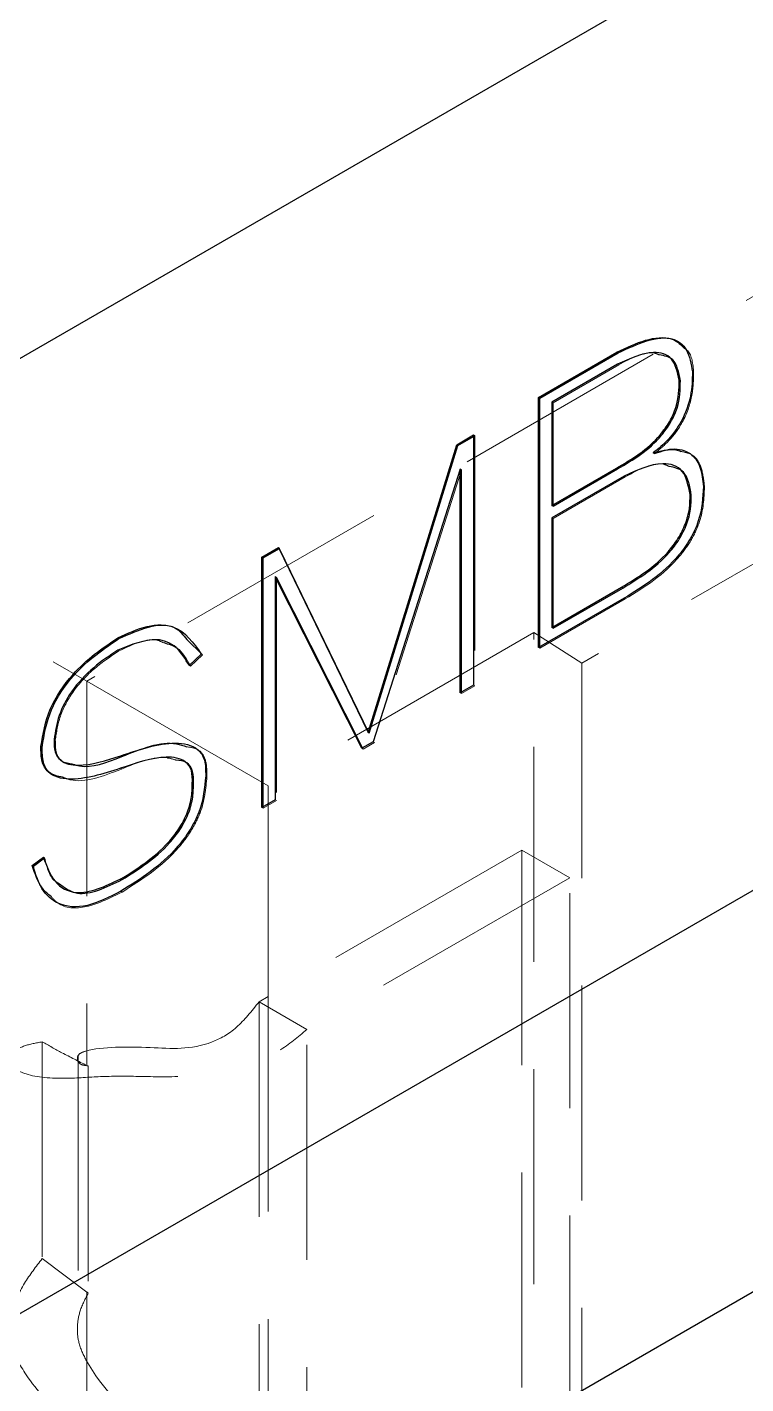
# Model space of a CAD drawing. Header units: millimetres. Extents: x 0 to 841, y 0 to 2287.
# Drawn here: x 620.8 to 625.04, y 258.14 to 266.16 of the extents above; entities that cross this region are included whole.
import ezdxf

# ---------------------------------------------------------------- set-up
doc = ezdxf.new("R2010")
doc.units = ezdxf.units.MM
doc.linetypes.add('HIDDEN', pattern=[1.905, 1.27, -0.635])

msp = doc.modelspace()

# ---------------------------------------------------------------- linework, layer by layer
at = {"color": 7, "linetype": 'Continuous', "lineweight": 25}
for p, q in [((625.2924, 266.8186), (620.1904, 263.8734)), ((623.8194, 263.9691), (624.2823, 264.2363)), ((623.8265, 263.965), (624.2894, 264.2323)), ((624.2857, 264.1654), (623.8981, 263.9416)), ((624.2894, 264.2323), (624.2823, 264.2363)), ((624.657, 264.0677), (624.65, 264.0717)), ((623.8194, 262.4906), (623.8194, 263.9691)), ((623.8265, 263.965), (623.8194, 263.9691)), ((623.8265, 262.4947), (623.8265, 263.965)), ((623.8981, 263.9416), (623.8981, 263.3305)), ((622.8115, 261.9893), (623.3354, 263.6897)), ((622.8185, 261.9852), (623.3424, 263.6856)), ((623.3354, 263.6897), (623.4345, 263.7469)), ((623.3424, 263.6856), (623.3354, 263.6897)), ((623.3424, 263.6856), (623.4345, 263.7388)), ((623.4345, 263.7469), (623.4345, 262.2685)), ((624.5042, 263.6371), (624.4971, 263.6412)), ((623.3558, 263.5441), (622.8416, 261.9338)), ((623.3558, 262.223), (623.3558, 263.5441)), ((623.3629, 263.54), (623.3558, 263.5441)), ((623.3629, 262.2271), (623.3629, 263.54)), ((623.8981, 263.3305), (624.2791, 263.5504)), ((623.9052, 263.3264), (624.2862, 263.5463)), ((624.2862, 263.5463), (624.2791, 263.5504)), ((624.3243, 263.5036), (623.8981, 263.2575)), ((624.7214, 263.3913), (624.7143, 263.3954)), ((623.9052, 263.3264), (623.8981, 263.3305)), ((623.8981, 263.2575), (623.8981, 262.6093)), ((622.1838, 263.0249), (622.2813, 263.0812)), ((622.1909, 263.0208), (622.2844, 263.0748)), ((622.2813, 263.0812), (622.8115, 261.9893)), ((622.1838, 261.5464), (622.1838, 263.0249)), ((622.1909, 263.0208), (622.1838, 263.0249)), ((622.1909, 261.5505), (622.1909, 263.0208)), ((622.775, 261.8953), (622.2626, 262.9086)), ((622.2626, 262.9086), (622.2626, 261.5919)), ((622.2696, 262.9046), (622.2626, 262.9086)), ((622.7789, 261.8976), (622.2696, 262.9046)), ((623.8981, 262.6093), (624.3093, 262.8467)), ((623.9052, 262.6053), (624.3164, 262.8426)), ((624.3164, 262.8426), (624.3093, 262.8467)), ((624.3243, 262.7821), (623.8194, 262.4906)), ((623.9052, 262.6053), (623.8981, 262.6093)), ((621.339, 262.5436), (621.3319, 262.5477)), ((621.8257, 262.4514), (621.7545, 262.3842)), ((623.4345, 262.2685), (623.3558, 262.223)), ((622.8416, 261.9338), (622.775, 261.8953)), ((622.8185, 261.9852), (622.8115, 261.9893)), ((620.8846, 261.9011), (620.8775, 261.9052)), ((621.3562, 261.847), (621.3492, 261.8511)), ((621.7795, 261.6817), (621.7724, 261.6858)), ((622.2626, 261.5919), (622.1838, 261.5464)), ((620.826, 261.2026), (620.8921, 261.2531)), ((620.8331, 261.1985), (620.826, 261.2026)), ((620.8331, 261.1985), (620.8992, 261.249)), ((620.1904, 258.2305), (625.2924, 261.1758)), ((621.3572, 261.1194), (621.3501, 261.1235)), ((621.1488, 256.4124), (625.2924, 258.8044))]:
    msp.add_line(p, q, dxfattribs=at)
at = {"color": 7, "linetype": 'HIDDEN', "lineweight": 18}
for p, q in [((627.7956, 266.1286), (621.1488, 262.2915)), ((627.4729, 264.3613), (624.0737, 262.399)), ((624.2928, 264.1613), (624.2857, 264.1654)), ((624.2928, 264.1613), (623.9052, 263.9375)), ((624.7355, 264.1152), (624.7284, 264.1193)), ((623.9052, 263.9375), (623.8981, 263.9416)), ((623.9052, 263.9375), (623.9052, 263.3264)), ((623.4416, 263.7428), (623.4345, 263.7469)), ((623.4345, 263.7388), (623.4416, 263.7428)), ((623.4416, 263.7428), (623.4416, 262.2644)), ((623.3629, 263.54), (622.8487, 261.9297)), ((624.3314, 263.4995), (623.9052, 263.2534)), ((624.3314, 263.4995), (624.3243, 263.5036)), ((624.7999, 263.4388), (624.7928, 263.4429)), ((619.2995, 263.359), (621.1488, 262.2915)), ((623.9052, 263.2534), (623.8981, 263.2575)), ((623.9052, 263.2534), (623.9052, 262.6053)), ((622.2883, 263.0771), (622.2813, 263.0812)), ((622.2844, 263.0748), (622.2883, 263.0771)), ((622.2883, 263.0771), (622.8185, 261.9852)), ((622.2696, 262.9046), (622.2696, 261.5878)), ((624.3314, 262.7781), (623.8265, 262.4866)), ((624.3314, 262.7781), (624.3243, 262.7821)), ((623.7909, 262.5794), (622.2204, 261.6728)), ((623.7909, 256.8236), (623.7909, 262.5794)), ((624.0737, 262.399), (623.7909, 262.5794)), ((621.7395, 262.5389), (621.8327, 262.4473)), ((623.8265, 262.4866), (623.8194, 262.4906)), ((623.8265, 262.4866), (623.8265, 262.4947)), ((621.339, 262.4709), (621.3319, 262.475)), ((621.8327, 262.4473), (621.7615, 262.3801)), ((621.8327, 262.4473), (621.8257, 262.4514)), ((621.7615, 262.3801), (621.7545, 262.3842)), ((624.0737, 262.399), (624.0737, 256.6774)), ((622.2204, 261.6728), (621.1488, 262.2915)), ((621.1488, 262.2915), (621.1488, 260.0213)), ((623.4416, 262.2644), (623.3629, 262.2189)), ((623.4416, 262.2644), (623.4345, 262.2685)), ((623.3629, 262.2189), (623.3558, 262.223)), ((623.3629, 262.2189), (623.3629, 262.2271)), ((620.9628, 261.9426), (620.9557, 261.9467)), ((622.8487, 261.9297), (622.7821, 261.8912)), ((622.8487, 261.9297), (622.8416, 261.9338)), ((622.7821, 261.8912), (622.775, 261.8953)), ((622.7821, 261.8912), (622.7789, 261.8976)), ((621.354, 261.7731), (621.347, 261.7772)), ((621.8585, 261.7282), (621.8514, 261.7322)), ((622.2204, 261.6728), (622.2204, 260.428)), ((622.1909, 261.5424), (622.1838, 261.5464)), ((622.2696, 261.5878), (622.1909, 261.5424)), ((622.1909, 261.5424), (622.1909, 261.5505)), ((622.2696, 261.5878), (622.2626, 261.5919)), ((623.7202, 261.2938), (622.2204, 260.428)), ((624.003, 261.1305), (623.7202, 261.2938)), ((623.7202, 261.2938), (623.7202, 258.0276)), ((620.8992, 261.249), (620.8921, 261.2531)), ((624.003, 261.1305), (622.4499, 260.2339)), ((624.003, 257.8643), (624.003, 261.1305)), ((621.3572, 261.0462), (621.3501, 261.0503)), ((622.2204, 260.428), (622.1671, 260.3972)), ((622.1671, 260.3972), (622.1671, 257.131)), ((622.4499, 260.2339), (622.1671, 260.3972)), ((622.2204, 260.428), (622.2204, 257.1618)), ((620.8855, 260.1609), (620.8855, 258.8806)), ((622.4499, 256.9677), (622.4499, 260.2339)), ((621.0974, 260.0803), (621.0974, 258.406)), ((621.1576, 260.0175), (621.1576, 258.6772)), ((620.8855, 258.8806), (621.1488, 258.6825)), ((621.1488, 258.6825), (621.1488, 256.4124))]:
    msp.add_line(p, q, dxfattribs=at)
at = {"color": 7, "linetype": 'Continuous', "lineweight": 25}
for points, knots in [([(624.2823, 264.2363), (624.3392, 264.2633), (624.4527, 264.317), (624.603, 264.333), (624.7049, 264.2602), (624.7206, 264.1663), (624.7284, 264.1193)], [0, 0, 0, 0, 0.281014, 0.560776, 0.780117, 1, 1, 1, 1]), ([(624.2894, 264.2323), (624.3458, 264.2586), (624.4583, 264.311), (624.6059, 264.3342), (624.6608, 264.2792), (624.6818, 264.2582)], [0, 0, 0, 0, 0.383243, 0.76478, 1, 1, 1, 1]), ([(624.65, 264.0717), (624.6397, 264.1191), (624.6193, 264.2137), (624.4775, 264.2531), (624.3585, 264.1987), (624.2857, 264.1654)], [0, 0, 0, 0, 0.279392, 0.558788, 1, 1, 1, 1]), ([(624.657, 264.0677), (624.6478, 264.1171), (624.6318, 264.2029), (624.5627, 264.2148), (624.5334, 264.2199)], [0, 0, 0, 0, 0.57678, 1, 1, 1, 1]), ([(624.7284, 264.1193), (624.7274, 264.0731), (624.7253, 263.981), (624.6735, 263.8335), (624.5881, 263.716), (624.5275, 263.6661), (624.4971, 263.6412)], [0, 0, 0, 0, 0.280708, 0.559552, 0.779382, 1, 1, 1, 1]), ([(624.2791, 263.5504), (624.3704, 263.6043), (624.4847, 263.6717), (624.5951, 263.8237), (624.6475, 263.9397), (624.649, 264.019), (624.65, 264.0717)], [0, 0, 0, 0, 0.499143, 0.624799, 0.750361, 1, 1, 1, 1]), ([(624.2862, 263.5463), (624.3775, 263.6002), (624.4918, 263.6676), (624.6022, 263.8196), (624.6545, 263.9356), (624.656, 264.0149), (624.657, 264.0677)], [0, 0, 0, 0, 0.499143, 0.624799, 0.750361, 1, 1, 1, 1]), ([(624.4971, 263.6412), (624.5401, 263.6527), (624.6258, 263.6757), (624.7262, 263.6433), (624.7809, 263.5562), (624.7888, 263.4807), (624.7928, 263.4429)], [0, 0, 0, 0, 0.280512, 0.559771, 0.779635, 1, 1, 1, 1]), ([(624.5042, 263.6371), (624.5488, 263.6523), (624.6067, 263.6721), (624.6504, 263.6536), (624.6604, 263.6494)], [0, 0, 0, 0, 0.771284, 1, 1, 1, 1]), ([(624.7143, 263.3954), (624.7041, 263.4472), (624.6835, 263.5508), (624.5325, 263.5993), (624.4034, 263.5399), (624.3243, 263.5036)], [0, 0, 0, 0, 0.279631, 0.55891, 1, 1, 1, 1]), ([(624.7214, 263.3913), (624.7122, 263.4455), (624.6963, 263.5393), (624.6225, 263.5546), (624.5913, 263.561)], [0, 0, 0, 0, 0.577476, 1, 1, 1, 1]), ([(624.3093, 262.8467), (624.405, 262.9044), (624.5248, 262.9767), (624.6452, 263.1327), (624.6904, 263.2224), (624.714, 263.314), (624.7142, 263.3682), (624.7143, 263.3954)], [0, 0, 0, 0, 0.4987347, 0.6241059, 0.7493005, 0.8745241, 1, 1, 1, 1]), ([(624.3164, 262.8426), (624.4121, 262.9004), (624.5319, 262.9726), (624.6523, 263.1286), (624.6975, 263.2183), (624.7211, 263.3099), (624.7213, 263.3641), (624.7214, 263.3913)], [0, 0, 0, 0, 0.4987347, 0.6241059, 0.7493005, 0.8745241, 1, 1, 1, 1]), ([(624.7928, 263.4429), (624.7896, 263.376), (624.7847, 263.2754), (624.718, 263.1311), (624.5811, 262.9401), (624.4384, 262.8523), (624.3243, 262.7821)], [0, 0, 0, 0, 0.249604, 0.375142, 0.500853, 1, 1, 1, 1]), ([(621.3319, 262.5477), (621.3905, 262.5747), (621.5077, 262.6288), (621.7025, 262.6289), (621.779, 262.5186), (621.8257, 262.4514)], [0, 0, 0, 0, 0.281159, 0.561636, 1, 1, 1, 1]), ([(621.339, 262.5436), (621.3971, 262.5699), (621.5134, 262.6223), (621.6657, 262.6331), (621.7183, 262.5659), (621.7395, 262.5389)], [0, 0, 0, 0, 0.374814, 0.748719, 1, 1, 1, 1]), ([(620.8775, 261.9052), (620.89, 261.9791), (620.915, 262.1269), (621.09, 262.3847), (621.24, 262.4858), (621.3319, 262.5477)], [0, 0, 0, 0, 0.2797922, 0.5590496, 1, 1, 1, 1]), ([(620.8846, 261.9011), (620.8971, 261.975), (620.9221, 262.1228), (621.0971, 262.3806), (621.2471, 262.4817), (621.339, 262.5436)], [0, 0, 0, 0, 0.2797922, 0.5590496, 1, 1, 1, 1]), ([(621.7545, 262.3842), (621.7314, 262.4232), (621.6852, 262.5012), (621.5432, 262.5614), (621.412, 262.5077), (621.3319, 262.475)], [0, 0, 0, 0, 0.2809205, 0.5613002, 1, 1, 1, 1]), ([(621.7615, 262.3801), (621.7394, 262.4213), (621.7023, 262.4903), (621.6335, 262.5099), (621.6057, 262.5179)], [0, 0, 0, 0, 0.596834, 1, 1, 1, 1]), ([(621.3319, 262.475), (621.284, 262.4432), (621.1886, 262.3798), (621.0616, 262.2482), (620.9761, 262.0881), (620.9625, 261.9939), (620.9557, 261.9467)], [0, 0, 0, 0, 0.281064, 0.560765, 0.780057, 1, 1, 1, 1]), ([(620.9557, 261.9467), (620.9559, 261.9211), (620.9562, 261.87), (621.0025, 261.8066), (621.1337, 261.7816), (621.2629, 261.8233), (621.3492, 261.8511)], [0, 0, 0, 0, 0.124865, 0.249753, 0.499152, 1, 1, 1, 1]), ([(621.3492, 261.8511), (621.4595, 261.8882), (621.6249, 261.9438), (621.7935, 261.9131), (621.8514, 261.8305), (621.8514, 261.765), (621.8514, 261.7322)], [0, 0, 0, 0, 0.500845, 0.750176, 0.875064, 1, 1, 1, 1]), ([(621.3562, 261.847), (621.4708, 261.8927), (621.6114, 261.9488), (621.7193, 261.9111), (621.7393, 261.9041)], [0, 0, 0, 0, 0.81453, 1, 1, 1, 1]), ([(621.347, 261.7772), (621.2427, 261.7437), (621.0864, 261.6936), (620.9302, 261.7314), (620.8788, 261.8132), (620.8779, 261.8745), (620.8775, 261.9052)], [0, 0, 0, 0, 0.500677, 0.749958, 0.874961, 1, 1, 1, 1]), ([(621.0054, 261.7255), (620.9771, 261.7304), (620.9262, 261.7393), (620.8863, 261.8098), (620.8851, 261.8707), (620.8846, 261.9011)], [0, 0, 0, 0, 0.385675, 0.692795, 1, 1, 1, 1]), ([(621.0676, 261.8026), (621.0799, 261.7984), (621.161, 261.7707), (621.2666, 261.812), (621.3562, 261.847)], [0, 0, 0, 0, 0.150943, 1, 1, 1, 1]), ([(621.7724, 261.6858), (621.7728, 261.7135), (621.7734, 261.769), (621.722, 261.8354), (621.5785, 261.8556), (621.4397, 261.8086), (621.347, 261.7772)], [0, 0, 0, 0, 0.1247431, 0.2495365, 0.4990063, 1, 1, 1, 1]), ([(621.7795, 261.6817), (621.7797, 261.7092), (621.7801, 261.7642), (621.7417, 261.8198), (621.6982, 261.8239), (621.6752, 261.8261)], [0, 0, 0, 0, 0.3202025, 0.6405341, 1, 1, 1, 1]), ([(621.8514, 261.7322), (621.8451, 261.6615), (621.8355, 261.555), (621.7593, 261.4083), (621.6141, 261.2163), (621.4674, 261.124), (621.3501, 261.0503)], [0, 0, 0, 0, 0.249175, 0.374659, 0.500348, 1, 1, 1, 1]), ([(621.3501, 261.1235), (621.4475, 261.1842), (621.5694, 261.2602), (621.6942, 261.4167), (621.7429, 261.5072), (621.7701, 261.6015), (621.7716, 261.6577), (621.7724, 261.6858)], [0, 0, 0, 0, 0.498923, 0.624297, 0.749457, 0.874611, 1, 1, 1, 1]), ([(621.3572, 261.1194), (621.4546, 261.1801), (621.5765, 261.2561), (621.7013, 261.4126), (621.7499, 261.5031), (621.7771, 261.5974), (621.7787, 261.6536), (621.7795, 261.6817)], [0, 0, 0, 0, 0.498923, 0.624297, 0.749457, 0.874611, 1, 1, 1, 1]), ([(621.3501, 261.0503), (621.2832, 261.0163), (621.1496, 260.9485), (620.9815, 260.9596), (620.8753, 261.0582), (620.8425, 261.1544), (620.826, 261.2026)], [0, 0, 0, 0, 0.280313, 0.559402, 0.779436, 1, 1, 1, 1]), ([(620.8921, 261.2531), (620.9111, 261.2004), (620.9491, 261.0954), (621.1054, 261.0103), (621.2574, 261.0806), (621.3501, 261.1235)], [0, 0, 0, 0, 0.281247, 0.561298, 1, 1, 1, 1]), ([(620.9368, 261.0208), (620.9203, 261.0336), (620.8697, 261.0731), (620.8478, 261.1479), (620.8331, 261.1985)], [0, 0, 0, 0, 0.3248403, 1, 1, 1, 1]), ([(620.982, 261.0986), (621.0169, 261.0726), (621.1129, 261.0012), (621.2622, 261.0735), (621.3572, 261.1194)], [0, 0, 0, 0, 0.363456, 1, 1, 1, 1])]:
    msp.add_open_spline(points, degree=3, knots=knots, dxfattribs=at)
at = {"color": 7, "linetype": 'HIDDEN', "lineweight": 18}
for points, knots in [([(624.6818, 264.2582), (624.6883, 264.2538), (624.7252, 264.2288), (624.7309, 264.1665), (624.7355, 264.1152)], [0, 0, 0, 0, 0.175695, 1, 1, 1, 1]), ([(624.5334, 264.2199), (624.5241, 264.2238), (624.4597, 264.2513), (624.3698, 264.2028), (624.2928, 264.1613)], [0, 0, 0, 0, 0.144277, 1, 1, 1, 1]), ([(624.7355, 264.1152), (624.7345, 264.069), (624.7324, 263.9769), (624.6806, 263.8294), (624.5951, 263.7119), (624.5345, 263.6621), (624.5042, 263.6371)], [0, 0, 0, 0, 0.280708, 0.559552, 0.779382, 1, 1, 1, 1]), ([(624.6604, 263.6494), (624.6863, 263.6442), (624.7414, 263.6332), (624.7875, 263.5511), (624.7958, 263.4763), (624.7999, 263.4388)], [0, 0, 0, 0, 0.308149, 0.65368, 1, 1, 1, 1]), ([(624.5913, 263.561), (624.5814, 263.5657), (624.5129, 263.5978), (624.4151, 263.5448), (624.3314, 263.4995)], [0, 0, 0, 0, 0.144793, 1, 1, 1, 1]), ([(624.7999, 263.4388), (624.7966, 263.3719), (624.7917, 263.2713), (624.7251, 263.127), (624.5881, 262.9361), (624.4454, 262.8482), (624.3314, 262.7781)], [0, 0, 0, 0, 0.249604, 0.375142, 0.500853, 1, 1, 1, 1]), ([(621.6057, 262.5179), (621.5935, 262.5237), (621.5225, 262.5579), (621.4222, 262.5104), (621.339, 262.4709)], [0, 0, 0, 0, 0.171194, 1, 1, 1, 1]), ([(621.339, 262.4709), (621.2911, 262.4392), (621.1956, 262.3758), (621.0687, 262.2442), (620.9832, 262.084), (620.9696, 261.9898), (620.9628, 261.9426)], [0, 0, 0, 0, 0.281064, 0.560765, 0.780057, 1, 1, 1, 1]), ([(620.9628, 261.9426), (620.9631, 261.9172), (620.9635, 261.8665), (621.0002, 261.8114), (621.0433, 261.8058), (621.0676, 261.8026)], [0, 0, 0, 0, 0.304466, 0.608986, 1, 1, 1, 1]), ([(621.6752, 261.8261), (621.6587, 261.8311), (621.567, 261.8587), (621.45, 261.8117), (621.354, 261.7731)], [0, 0, 0, 0, 0.17927, 1, 1, 1, 1]), ([(621.7393, 261.9041), (621.7654, 261.9006), (621.8157, 261.8939), (621.8581, 261.8255), (621.8583, 261.7606), (621.8585, 261.7282)], [0, 0, 0, 0, 0.351295, 0.675584, 1, 1, 1, 1]), ([(621.354, 261.7731), (621.2453, 261.7307), (621.1165, 261.6806), (621.0203, 261.7195), (621.0054, 261.7255)], [0, 0, 0, 0, 0.84434, 1, 1, 1, 1]), ([(621.8585, 261.7282), (621.8521, 261.6574), (621.8426, 261.5509), (621.7664, 261.4042), (621.6212, 261.2122), (621.4744, 261.12), (621.3572, 261.0462)], [0, 0, 0, 0, 0.249175, 0.374659, 0.500348, 1, 1, 1, 1]), ([(620.8992, 261.249), (620.9139, 261.1895), (620.9303, 261.1237), (620.9775, 261.1007), (620.982, 261.0986)], [0, 0, 0, 0, 0.904892, 1, 1, 1, 1]), ([(621.3572, 261.0462), (621.2908, 261.0131), (621.1584, 260.947), (621.0061, 260.9464), (620.9523, 261.0041), (620.9368, 261.0208)], [0, 0, 0, 0, 0.4163175, 0.8308175, 1, 1, 1, 1]), ([(622.1671, 260.3972), (622.1232, 260.3425), (622.0331, 260.2303), (621.803, 260.1072), (621.5363, 260.1323), (621.2113, 260.1331), (621.0982, 260.0909), (621.0891, 260.0562), (621.1069, 260.0252), (621.1396, 260.0202), (621.1576, 260.0175)], [0, 0, 0, 0, 0.100957, 0.207102, 0.496194, 0.794663, 0.84904, 0.894045, 0.941755, 1, 1, 1, 1]), ([(620.8855, 260.1609), (620.8486, 260.1541), (620.7703, 260.1396), (620.6898, 260.0911), (620.6906, 260.0185), (620.8036, 259.9539), (621.0119, 259.9395), (621.234, 259.9585), (621.4415, 259.9579), (621.6382, 259.9516), (621.8623, 259.9639), (622.0722, 260.0079), (622.2863, 260.0958), (622.3974, 260.1896), (622.4499, 260.2339)], [0, 0, 0, 0, 0.061949, 0.131466, 0.207442, 0.278554, 0.399549, 0.500679, 0.606314, 0.720945, 0.786943, 0.858216, 0.933034, 1, 1, 1, 1]), ([(621.1488, 260.0213), (621.0998, 260.0459), (621.0122, 260.0896), (620.9242, 260.1391), (620.8855, 260.1609)], [0, 0, 0, 0, 0.5599708, 1, 1, 1, 1]), ([(621.1488, 260.0213), (621.1505, 260.0206), (621.1534, 260.0193), (621.1563, 260.0181), (621.1576, 260.0175)], [0, 0, 0, 0, 0.56, 1, 1, 1, 1]), ([(620.8855, 258.8806), (620.8486, 258.8326), (620.7703, 258.7306), (620.6898, 258.5571), (620.6906, 258.3709), (620.8036, 258.1505), (621.0119, 257.9363), (621.234, 257.6827), (621.4415, 257.4319), (621.6382, 257.2156), (621.8623, 257.0742), (622.0722, 256.989), (622.2863, 256.9631), (622.3974, 256.9663), (622.4499, 256.9677)], [0, 0, 0, 0, 0.061949, 0.131466, 0.207442, 0.278554, 0.399549, 0.500679, 0.606314, 0.720945, 0.786943, 0.858216, 0.933034, 1, 1, 1, 1]), ([(621.1576, 258.6772), (621.1396, 258.6428), (621.1069, 258.5802), (621.0891, 258.4774), (621.0982, 258.3763), (621.2113, 258.1297), (621.5363, 257.8417), (621.803, 257.4832), (622.0331, 257.2132), (622.1232, 257.158), (622.1671, 257.131)], [0, 0, 0, 0, 0.058245, 0.105955, 0.15096, 0.205337, 0.503806, 0.792898, 0.899043, 1, 1, 1, 1]), ([(621.1576, 258.6772), (621.156, 258.6782), (621.1531, 258.6799), (621.1501, 258.6817), (621.1488, 258.6825)], [0, 0, 0, 0, 0.56, 1, 1, 1, 1])]:
    msp.add_open_spline(points, degree=3, knots=knots, dxfattribs=at)

doc.saveas('drawing.dxf')
